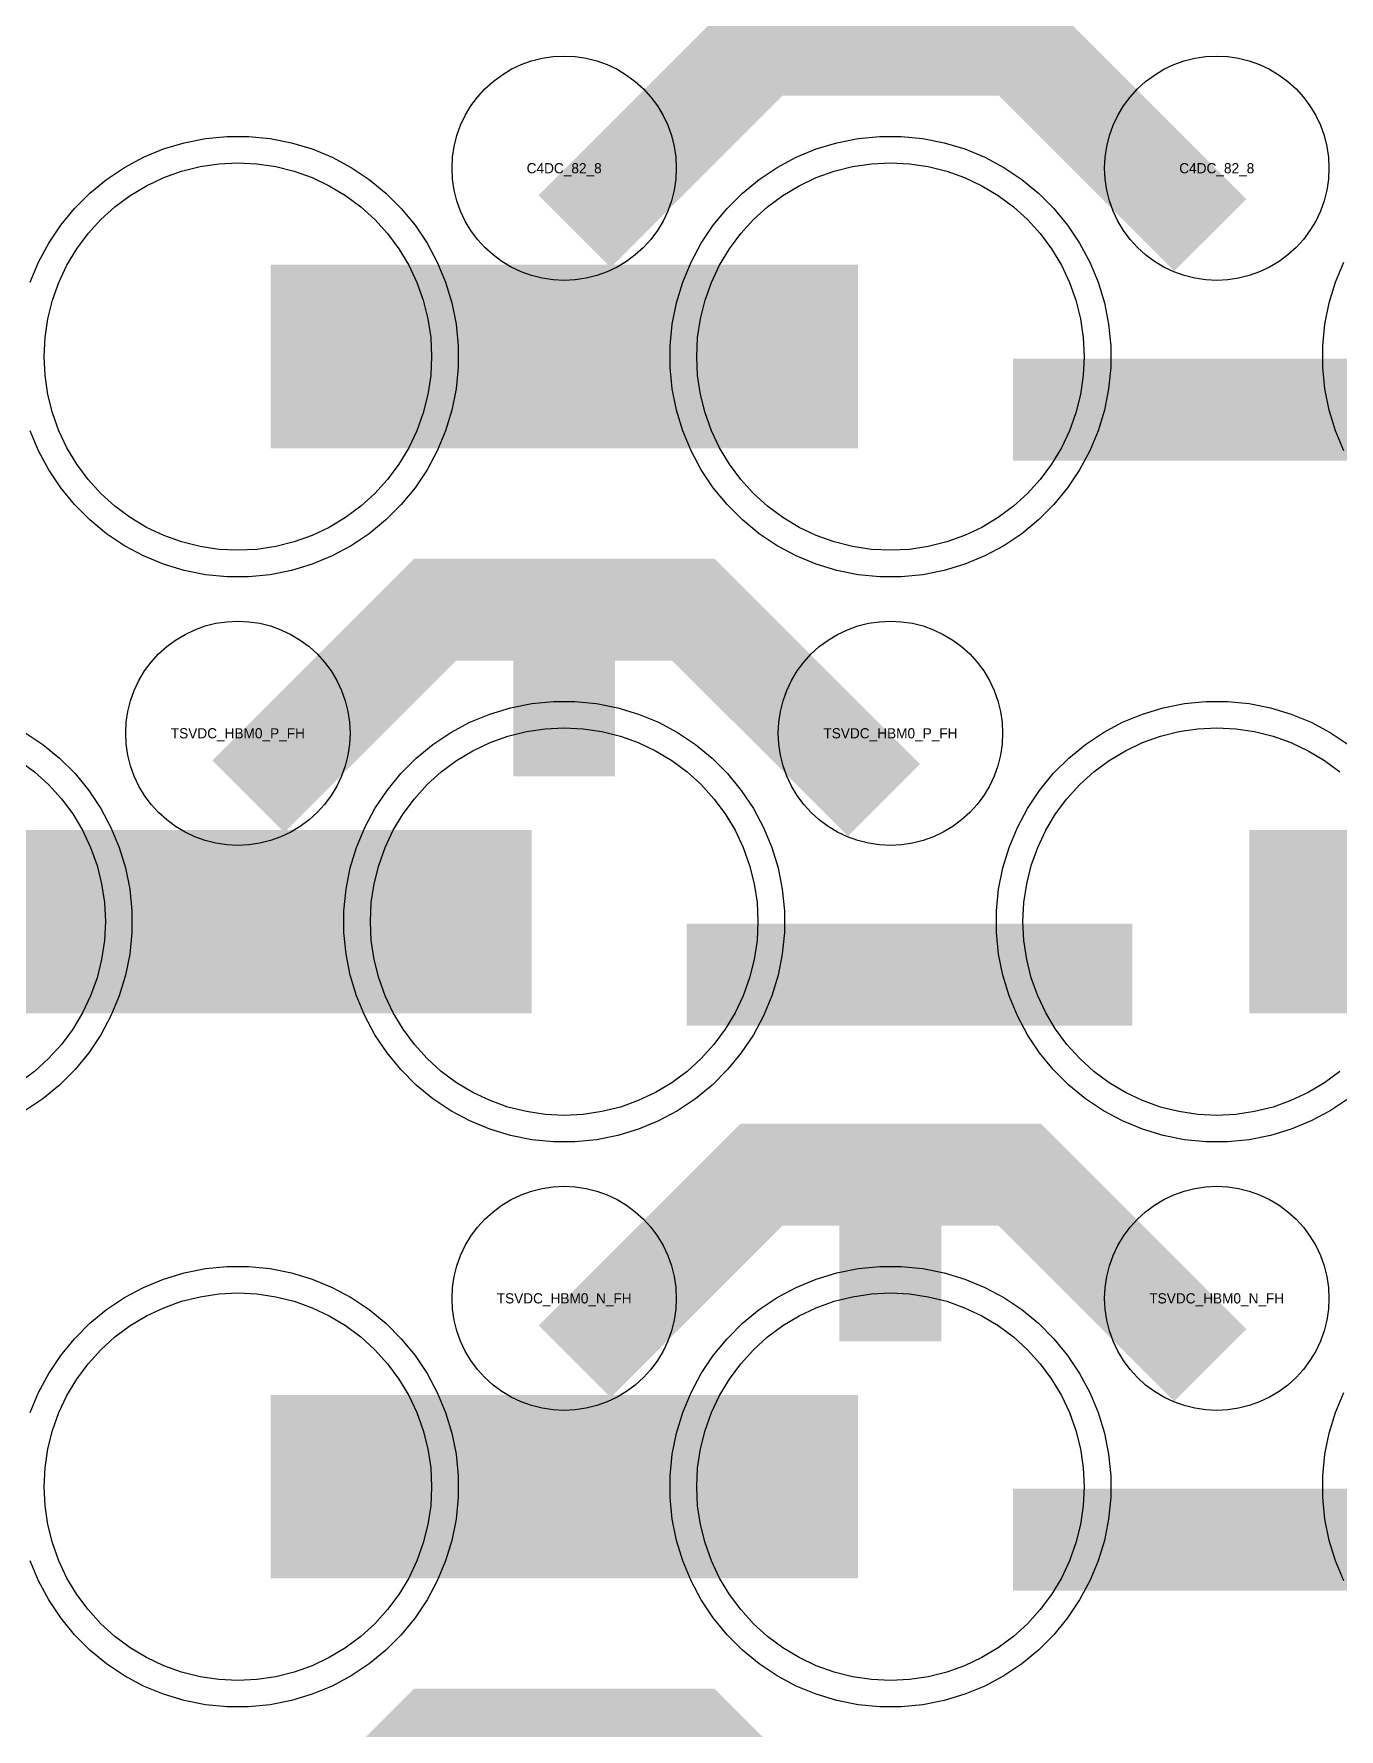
# Model space of a CAD drawing. Extents: x -11880 to 11880, y -14992 to 14992.
# Drawn here: x -9490 to -9170, y -3813.9 to -3398.2 of the extents above; entities that cross this region are included whole.
import ezdxf
from ezdxf.enums import TextEntityAlignment as Align

# ---------------------------------------------------------------- set-up
doc = ezdxf.new("R2010")
doc.units = 0
doc.header["$MEASUREMENT"] = 0
for name, color, linetype in [('GDS_775_DT_237', 138, 'CONTINUOUS'), ('RDL1_FS', 34, 'CONTINUOUS'), ('RDL_BS', 160, 'CONTINUOUS')]:
    doc.layers.add(name, color=color, linetype=linetype)

msp = doc.modelspace()

# ---------------------------------------------------------------- linework, layer by layer
at = {"layer": 'RDL1_FS'}
for points in [[(-9440, -3524.819), (-9444.657, -3524.59), (-9449.268, -3523.906), (-9453.791, -3522.774), (-9458.181, -3521.202), (-9462.395, -3519.21), (-9466.395, -3516.812), (-9470.14, -3514.034), (-9473.594, -3510.904), (-9476.724, -3507.45), (-9479.502, -3503.705), (-9481.9, -3499.705), (-9483.892, -3495.491), (-9485.464, -3491.101), (-9486.596, -3486.578), (-9487.28, -3481.967), (-9487.509, -3477.31), (-9487.28, -3472.653), (-9486.596, -3468.042), (-9485.464, -3463.519), (-9483.892, -3459.129), (-9481.9, -3454.915), (-9479.502, -3450.915), (-9476.724, -3447.17), (-9473.594, -3443.716), (-9470.14, -3440.586), (-9466.395, -3437.808), (-9462.395, -3435.41), (-9458.181, -3433.418), (-9453.791, -3431.846), (-9449.268, -3430.714), (-9444.657, -3430.03), (-9440, -3429.801), (-9435.343, -3430.03), (-9430.732, -3430.714), (-9426.209, -3431.846), (-9421.819, -3433.418), (-9417.605, -3435.41), (-9413.605, -3437.808), (-9409.86, -3440.586), (-9406.406, -3443.716), (-9403.276, -3447.17), (-9400.498, -3450.915), (-9398.1, -3454.915), (-9396.108, -3459.129), (-9394.536, -3463.519), (-9393.404, -3468.042), (-9392.72, -3472.653), (-9392.491, -3477.31), (-9392.72, -3481.967), (-9393.404, -3486.578), (-9394.536, -3491.101), (-9396.108, -3495.491), (-9398.1, -3499.705), (-9400.498, -3503.705), (-9403.276, -3507.45), (-9406.406, -3510.904), (-9409.86, -3514.034), (-9413.605, -3516.812), (-9417.605, -3519.21), (-9421.819, -3521.202), (-9426.209, -3522.774), (-9430.732, -3523.906), (-9435.343, -3524.59)], [(-9280, -3524.819), (-9284.657, -3524.59), (-9289.268, -3523.906), (-9293.791, -3522.774), (-9298.181, -3521.202), (-9302.395, -3519.21), (-9306.395, -3516.812), (-9310.14, -3514.034), (-9313.594, -3510.904), (-9316.724, -3507.45), (-9319.502, -3503.705), (-9321.9, -3499.705), (-9323.892, -3495.491), (-9325.464, -3491.101), (-9326.596, -3486.578), (-9327.28, -3481.967), (-9327.509, -3477.31), (-9327.28, -3472.653), (-9326.596, -3468.042), (-9325.464, -3463.519), (-9323.892, -3459.129), (-9321.9, -3454.915), (-9319.502, -3450.915), (-9316.724, -3447.17), (-9313.594, -3443.716), (-9310.14, -3440.586), (-9306.395, -3437.808), (-9302.395, -3435.41), (-9298.181, -3433.418), (-9293.791, -3431.846), (-9289.268, -3430.714), (-9284.657, -3430.03), (-9280, -3429.801), (-9275.343, -3430.03), (-9270.732, -3430.714), (-9266.209, -3431.846), (-9261.819, -3433.418), (-9257.605, -3435.41), (-9253.605, -3437.808), (-9249.86, -3440.586), (-9246.406, -3443.716), (-9243.276, -3447.17), (-9240.498, -3450.915), (-9238.1, -3454.915), (-9236.108, -3459.129), (-9234.536, -3463.519), (-9233.404, -3468.042), (-9232.72, -3472.653), (-9232.491, -3477.31), (-9232.72, -3481.967), (-9233.404, -3486.578), (-9234.536, -3491.101), (-9236.108, -3495.491), (-9238.1, -3499.705), (-9240.498, -3503.705), (-9243.276, -3507.45), (-9246.406, -3510.904), (-9249.86, -3514.034), (-9253.605, -3516.812), (-9257.605, -3519.21), (-9261.819, -3521.202), (-9266.209, -3522.774), (-9270.732, -3523.906), (-9275.343, -3524.59)], [(-9360, -3663.384), (-9364.657, -3663.155), (-9369.268, -3662.471), (-9373.791, -3661.339), (-9378.181, -3659.767), (-9382.395, -3657.775), (-9386.395, -3655.377), (-9390.14, -3652.599), (-9393.594, -3649.469), (-9396.724, -3646.015), (-9399.502, -3642.27), (-9401.9, -3638.27), (-9403.892, -3634.056), (-9405.464, -3629.666), (-9406.596, -3625.143), (-9407.28, -3620.532), (-9407.509, -3615.875), (-9407.28, -3611.218), (-9406.596, -3606.607), (-9405.464, -3602.084), (-9403.892, -3597.694), (-9401.9, -3593.48), (-9399.502, -3589.48), (-9396.724, -3585.735), (-9393.594, -3582.281), (-9390.14, -3579.151), (-9386.395, -3576.373), (-9382.395, -3573.975), (-9378.181, -3571.983), (-9373.791, -3570.411), (-9369.268, -3569.279), (-9364.657, -3568.595), (-9360, -3568.366), (-9355.343, -3568.595), (-9350.732, -3569.279), (-9346.209, -3570.411), (-9341.819, -3571.983), (-9337.605, -3573.975), (-9333.605, -3576.373), (-9329.86, -3579.151), (-9326.406, -3582.281), (-9323.276, -3585.735), (-9320.498, -3589.48), (-9318.1, -3593.48), (-9316.108, -3597.694), (-9314.536, -3602.084), (-9313.404, -3606.607), (-9312.72, -3611.218), (-9312.491, -3615.875), (-9312.72, -3620.532), (-9313.404, -3625.143), (-9314.536, -3629.666), (-9316.108, -3634.056), (-9318.1, -3638.27), (-9320.498, -3642.27), (-9323.276, -3646.015), (-9326.406, -3649.469), (-9329.86, -3652.599), (-9333.605, -3655.377), (-9337.605, -3657.775), (-9341.819, -3659.767), (-9346.209, -3661.339), (-9350.732, -3662.471), (-9355.343, -3663.155)]]:
    msp.add_lwpolyline(points, close=True, dxfattribs=at)
for points in [[(-9431.998, -3477.31, 45, 45, 0), (-9359.998, -3477.31, 45, 45, 0)], [(-9359.998, -3477.31, 45, 45, 0), (-9287.998, -3477.31, 45, 45, 0)], [(-9511.998, -3615.875, 45, 45, 0), (-9439.998, -3615.875, 45, 45, 0)], [(-9439.998, -3615.875, 45, 45, 0), (-9367.998, -3615.875, 45, 45, 0)], [(-9191.998, -3615.875, 45, 45, 0), (-9119.998, -3615.875, 45, 45, 0)]]:
    msp.add_lwpolyline(points, format="xyseb", dxfattribs=at)
for points in [[(-9169.86, -3652.599), (-9173.605, -3655.377), (-9177.605, -3657.775), (-9181.819, -3659.767), (-9186.209, -3661.339), (-9190.732, -3662.471), (-9195.343, -3663.155), (-9200, -3663.384), (-9204.657, -3663.155), (-9209.268, -3662.471), (-9213.791, -3661.339), (-9218.181, -3659.767), (-9222.395, -3657.775), (-9226.395, -3655.377), (-9230.14, -3652.599), (-9233.594, -3649.469), (-9236.724, -3646.015), (-9239.502, -3642.27), (-9241.9, -3638.27), (-9243.892, -3634.056), (-9245.464, -3629.666), (-9246.596, -3625.143), (-9247.28, -3620.532), (-9247.509, -3615.875), (-9247.28, -3611.218), (-9246.596, -3606.607), (-9245.464, -3602.084), (-9243.892, -3597.694), (-9241.9, -3593.48), (-9239.502, -3589.48), (-9236.724, -3585.735), (-9233.594, -3582.281), (-9230.14, -3579.151), (-9226.395, -3576.373), (-9222.395, -3573.975), (-9218.181, -3571.983), (-9213.791, -3570.411), (-9209.268, -3569.279), (-9204.657, -3568.595), (-9200, -3568.366), (-9195.343, -3568.595), (-9190.732, -3569.279), (-9186.209, -3570.411), (-9181.819, -3571.983), (-9177.605, -3573.975), (-9173.605, -3576.373), (-9169.86, -3579.151)], [(-9493.605, -3576.373), (-9489.86, -3579.151), (-9486.406, -3582.281), (-9483.276, -3585.735), (-9480.498, -3589.48), (-9478.1, -3593.48), (-9476.108, -3597.694), (-9474.536, -3602.084), (-9473.404, -3606.607), (-9472.72, -3611.218), (-9472.491, -3615.875), (-9472.72, -3620.532), (-9473.404, -3625.143), (-9474.536, -3629.666), (-9476.108, -3634.056), (-9478.1, -3638.27), (-9480.498, -3642.27), (-9483.276, -3646.015), (-9486.406, -3649.469), (-9489.86, -3652.599), (-9493.605, -3655.377)]]:
    msp.add_lwpolyline(points, dxfattribs=at)
at = {"layer": 'RDL1_FS', "color": 240, "true_color": 0xed1f24}
for points in [[(-9440, -3801.949), (-9444.657, -3801.72), (-9449.268, -3801.036), (-9453.791, -3799.904), (-9458.181, -3798.332), (-9462.395, -3796.34), (-9466.395, -3793.942), (-9470.14, -3791.164), (-9473.594, -3788.034), (-9476.724, -3784.58), (-9479.502, -3780.835), (-9481.9, -3776.835), (-9483.892, -3772.621), (-9485.464, -3768.231), (-9486.596, -3763.708), (-9487.28, -3759.097), (-9487.509, -3754.44), (-9487.28, -3749.783), (-9486.596, -3745.172), (-9485.464, -3740.649), (-9483.892, -3736.259), (-9481.9, -3732.045), (-9479.502, -3728.045), (-9476.724, -3724.3), (-9473.594, -3720.846), (-9470.14, -3717.716), (-9466.395, -3714.938), (-9462.395, -3712.54), (-9458.181, -3710.548), (-9453.791, -3708.976), (-9449.268, -3707.844), (-9444.657, -3707.16), (-9440, -3706.931), (-9435.343, -3707.16), (-9430.732, -3707.844), (-9426.209, -3708.976), (-9421.819, -3710.548), (-9417.605, -3712.54), (-9413.605, -3714.938), (-9409.86, -3717.716), (-9406.406, -3720.846), (-9403.276, -3724.3), (-9400.498, -3728.045), (-9398.1, -3732.045), (-9396.108, -3736.259), (-9394.536, -3740.649), (-9393.404, -3745.172), (-9392.72, -3749.783), (-9392.491, -3754.44), (-9392.72, -3759.097), (-9393.404, -3763.708), (-9394.536, -3768.231), (-9396.108, -3772.621), (-9398.1, -3776.835), (-9400.498, -3780.835), (-9403.276, -3784.58), (-9406.406, -3788.034), (-9409.86, -3791.164), (-9413.605, -3793.942), (-9417.605, -3796.34), (-9421.819, -3798.332), (-9426.209, -3799.904), (-9430.732, -3801.036), (-9435.343, -3801.72)], [(-9280, -3801.949), (-9284.657, -3801.72), (-9289.268, -3801.036), (-9293.791, -3799.904), (-9298.181, -3798.332), (-9302.395, -3796.34), (-9306.395, -3793.942), (-9310.14, -3791.164), (-9313.594, -3788.034), (-9316.724, -3784.58), (-9319.502, -3780.835), (-9321.9, -3776.835), (-9323.892, -3772.621), (-9325.464, -3768.231), (-9326.596, -3763.708), (-9327.28, -3759.097), (-9327.509, -3754.44), (-9327.28, -3749.783), (-9326.596, -3745.172), (-9325.464, -3740.649), (-9323.892, -3736.259), (-9321.9, -3732.045), (-9319.502, -3728.045), (-9316.724, -3724.3), (-9313.594, -3720.846), (-9310.14, -3717.716), (-9306.395, -3714.938), (-9302.395, -3712.54), (-9298.181, -3710.548), (-9293.791, -3708.976), (-9289.268, -3707.844), (-9284.657, -3707.16), (-9280, -3706.931), (-9275.343, -3707.16), (-9270.732, -3707.844), (-9266.209, -3708.976), (-9261.819, -3710.548), (-9257.605, -3712.54), (-9253.605, -3714.938), (-9249.86, -3717.716), (-9246.406, -3720.846), (-9243.276, -3724.3), (-9240.498, -3728.045), (-9238.1, -3732.045), (-9236.108, -3736.259), (-9234.536, -3740.649), (-9233.404, -3745.172), (-9232.72, -3749.783), (-9232.491, -3754.44), (-9232.72, -3759.097), (-9233.404, -3763.708), (-9234.536, -3768.231), (-9236.108, -3772.621), (-9238.1, -3776.835), (-9240.498, -3780.835), (-9243.276, -3784.58), (-9246.406, -3788.034), (-9249.86, -3791.164), (-9253.605, -3793.942), (-9257.605, -3796.34), (-9261.819, -3798.332), (-9266.209, -3799.904), (-9270.732, -3801.036), (-9275.343, -3801.72)]]:
    msp.add_lwpolyline(points, close=True, dxfattribs=at)
for points in [[(-9431.998, -3754.44, 45, 45, 0), (-9359.998, -3754.44, 45, 45, 0)], [(-9359.998, -3754.44, 45, 45, 0), (-9287.998, -3754.44, 45, 45, 0)]]:
    msp.add_lwpolyline(points, format="xyseb", dxfattribs=at)
at = {"layer": 'RDL_BS'}
for points in [[(-9357.438, -3446.624, 25, 25, 0), (-9311.623, -3400.809, 25, 25, 0), (-9278.07, -3400.809, 25, 25, 0)], [(-9201.599, -3447.523, 25, 25, 0), (-9248.313, -3400.809, 25, 25, 0), (-9278.071, -3400.809, 25, 25, 0)], [(-9249.984, -3490.323, 25, 25, 0), (-9140.719, -3490.323, 25, 25, 0)], [(-9360, -3553.335, 25, 25, 0), (-9360, -3526.874, 25, 25, 0)], [(-9360, -3535.056, 25, 25, 0), (-9360, -3580.264, 25, 25, 0)], [(-9437.438, -3585.189, 25, 25, 0), (-9391.623, -3539.374, 25, 25, 0), (-9358.07, -3539.374, 25, 25, 0)], [(-9281.599, -3586.088, 25, 25, 0), (-9328.313, -3539.374, 25, 25, 0), (-9358.071, -3539.374, 25, 25, 0)], [(-9329.984, -3628.888, 25, 25, 0), (-9220.719, -3628.888, 25, 25, 0)], [(-9280, -3691.9, 25, 25, 0), (-9280, -3665.439, 25, 25, 0)], [(-9437.438, -3862.319, 25, 25, 0), (-9391.623, -3816.504, 25, 25, 0), (-9358.07, -3816.504, 25, 25, 0)], [(-9281.599, -3863.218, 25, 25, 0), (-9328.313, -3816.504, 25, 25, 0), (-9358.071, -3816.504, 25, 25, 0)]]:
    msp.add_lwpolyline(points, format="xyseb", dxfattribs=at)
for points in [[(-9360, -3458.616), (-9362.693, -3458.484), (-9365.365, -3458.088), (-9367.984, -3457.431), (-9370.519, -3456.524), (-9372.956, -3455.372), (-9375.28, -3453.979), (-9377.443, -3452.376), (-9379.442, -3450.564), (-9381.254, -3448.565), (-9382.857, -3446.402), (-9384.25, -3444.078), (-9385.402, -3441.641), (-9386.309, -3439.106), (-9386.966, -3436.487), (-9387.362, -3433.815), (-9387.494, -3431.122), (-9387.362, -3428.429), (-9386.966, -3425.757), (-9386.309, -3423.138), (-9385.402, -3420.603), (-9384.25, -3418.166), (-9382.857, -3415.842), (-9381.254, -3413.679), (-9379.442, -3411.68), (-9377.443, -3409.868), (-9375.28, -3408.265), (-9372.956, -3406.872), (-9370.519, -3405.72), (-9367.984, -3404.813), (-9365.365, -3404.156), (-9362.693, -3403.76), (-9360, -3403.628), (-9357.307, -3403.76), (-9354.635, -3404.156), (-9352.016, -3404.813), (-9349.481, -3405.72), (-9347.044, -3406.872), (-9344.72, -3408.265), (-9342.557, -3409.868), (-9340.558, -3411.68), (-9338.746, -3413.679), (-9337.143, -3415.842), (-9335.75, -3418.166), (-9334.598, -3420.603), (-9333.691, -3423.138), (-9333.034, -3425.757), (-9332.638, -3428.429), (-9332.506, -3431.122), (-9332.638, -3433.815), (-9333.034, -3436.487), (-9333.691, -3439.106), (-9334.598, -3441.641), (-9335.75, -3444.078), (-9337.143, -3446.402), (-9338.746, -3448.565), (-9340.558, -3450.564), (-9342.557, -3452.376), (-9344.72, -3453.979), (-9347.044, -3455.372), (-9349.481, -3456.524), (-9352.016, -3457.431), (-9354.635, -3458.088), (-9357.307, -3458.484)], [(-9200, -3458.616), (-9202.693, -3458.484), (-9205.365, -3458.088), (-9207.984, -3457.431), (-9210.519, -3456.524), (-9212.956, -3455.372), (-9215.28, -3453.979), (-9217.443, -3452.376), (-9219.442, -3450.564), (-9221.254, -3448.565), (-9222.857, -3446.402), (-9224.25, -3444.078), (-9225.402, -3441.641), (-9226.309, -3439.106), (-9226.966, -3436.487), (-9227.362, -3433.815), (-9227.494, -3431.122), (-9227.362, -3428.429), (-9226.966, -3425.757), (-9226.309, -3423.138), (-9225.402, -3420.603), (-9224.25, -3418.166), (-9222.857, -3415.842), (-9221.254, -3413.679), (-9219.442, -3411.68), (-9217.443, -3409.868), (-9215.28, -3408.265), (-9212.956, -3406.872), (-9210.519, -3405.72), (-9207.984, -3404.813), (-9205.365, -3404.156), (-9202.693, -3403.76), (-9200, -3403.628), (-9197.307, -3403.76), (-9194.635, -3404.156), (-9192.016, -3404.813), (-9189.481, -3405.72), (-9187.044, -3406.872), (-9184.72, -3408.265), (-9182.557, -3409.868), (-9180.558, -3411.68), (-9178.746, -3413.679), (-9177.143, -3415.842), (-9175.75, -3418.166), (-9174.598, -3420.603), (-9173.691, -3423.138), (-9173.034, -3425.757), (-9172.638, -3428.429), (-9172.506, -3431.122), (-9172.638, -3433.815), (-9173.034, -3436.487), (-9173.691, -3439.106), (-9174.598, -3441.641), (-9175.75, -3444.078), (-9177.143, -3446.402), (-9178.746, -3448.565), (-9180.558, -3450.564), (-9182.557, -3452.376), (-9184.72, -3453.979), (-9187.044, -3455.372), (-9189.481, -3456.524), (-9192.016, -3457.431), (-9194.635, -3458.088), (-9197.307, -3458.484)], [(-9282.644, -3531.31), (-9287.938, -3530.793), (-9293.165, -3529.747), (-9298.205, -3528.216), (-9303.115, -3526.185), (-9307.777, -3523.693), (-9312.191, -3520.746), (-9316.292, -3517.384), (-9320.074, -3513.602), (-9323.436, -3509.501), (-9326.383, -3505.087), (-9328.875, -3500.425), (-9330.906, -3495.515), (-9332.437, -3490.475), (-9333.483, -3485.248), (-9334, -3479.954), (-9334, -3474.666), (-9333.483, -3469.372), (-9332.437, -3464.145), (-9330.906, -3459.105), (-9328.875, -3454.195), (-9326.383, -3449.533), (-9323.436, -3445.119), (-9320.074, -3441.018), (-9316.292, -3437.236), (-9312.191, -3433.874), (-9307.777, -3430.927), (-9303.115, -3428.435), (-9298.205, -3426.404), (-9293.165, -3424.873), (-9287.938, -3423.827), (-9282.644, -3423.31), (-9277.356, -3423.31), (-9272.062, -3423.827), (-9266.835, -3424.873), (-9261.795, -3426.404), (-9256.885, -3428.435), (-9252.223, -3430.927), (-9247.809, -3433.874), (-9243.708, -3437.236), (-9239.926, -3441.018), (-9236.564, -3445.119), (-9233.617, -3449.533), (-9231.125, -3454.195), (-9229.094, -3459.105), (-9227.563, -3464.145), (-9226.517, -3469.372), (-9226, -3474.666), (-9226, -3479.954), (-9226.517, -3485.248), (-9227.563, -3490.475), (-9229.094, -3495.515), (-9231.125, -3500.425), (-9233.617, -3505.087), (-9236.564, -3509.501), (-9239.926, -3513.602), (-9243.708, -3517.384), (-9247.809, -3520.746), (-9252.223, -3523.693), (-9256.885, -3526.185), (-9261.795, -3528.216), (-9266.835, -3529.747), (-9272.062, -3530.793), (-9277.356, -3531.31)], [(-9440, -3597.181), (-9442.693, -3597.049), (-9445.365, -3596.653), (-9447.984, -3595.996), (-9450.519, -3595.089), (-9452.956, -3593.937), (-9455.28, -3592.544), (-9457.443, -3590.941), (-9459.442, -3589.129), (-9461.254, -3587.13), (-9462.857, -3584.967), (-9464.25, -3582.643), (-9465.402, -3580.206), (-9466.309, -3577.671), (-9466.966, -3575.052), (-9467.362, -3572.38), (-9467.494, -3569.687), (-9467.362, -3566.994), (-9466.966, -3564.322), (-9466.309, -3561.703), (-9465.402, -3559.168), (-9464.25, -3556.731), (-9462.857, -3554.407), (-9461.254, -3552.244), (-9459.442, -3550.245), (-9457.443, -3548.433), (-9455.28, -3546.83), (-9452.956, -3545.437), (-9450.519, -3544.285), (-9447.984, -3543.378), (-9445.365, -3542.721), (-9442.693, -3542.325), (-9440, -3542.193), (-9437.307, -3542.325), (-9434.635, -3542.721), (-9432.016, -3543.378), (-9429.481, -3544.285), (-9427.044, -3545.437), (-9424.72, -3546.83), (-9422.557, -3548.433), (-9420.558, -3550.245), (-9418.746, -3552.244), (-9417.143, -3554.407), (-9415.75, -3556.731), (-9414.598, -3559.168), (-9413.691, -3561.703), (-9413.034, -3564.322), (-9412.638, -3566.994), (-9412.506, -3569.687), (-9412.638, -3572.38), (-9413.034, -3575.052), (-9413.691, -3577.671), (-9414.598, -3580.206), (-9415.75, -3582.643), (-9417.143, -3584.967), (-9418.746, -3587.13), (-9420.558, -3589.129), (-9422.557, -3590.941), (-9424.72, -3592.544), (-9427.044, -3593.937), (-9429.481, -3595.089), (-9432.016, -3595.996), (-9434.635, -3596.653), (-9437.307, -3597.049)], [(-9280, -3597.181), (-9282.693, -3597.049), (-9285.365, -3596.653), (-9287.984, -3595.996), (-9290.519, -3595.089), (-9292.956, -3593.937), (-9295.28, -3592.544), (-9297.443, -3590.941), (-9299.442, -3589.129), (-9301.254, -3587.13), (-9302.857, -3584.967), (-9304.25, -3582.643), (-9305.402, -3580.206), (-9306.309, -3577.671), (-9306.966, -3575.052), (-9307.362, -3572.38), (-9307.494, -3569.687), (-9307.362, -3566.994), (-9306.966, -3564.322), (-9306.309, -3561.703), (-9305.402, -3559.168), (-9304.25, -3556.731), (-9302.857, -3554.407), (-9301.254, -3552.244), (-9299.442, -3550.245), (-9297.443, -3548.433), (-9295.28, -3546.83), (-9292.956, -3545.437), (-9290.519, -3544.285), (-9287.984, -3543.378), (-9285.365, -3542.721), (-9282.693, -3542.325), (-9280, -3542.193), (-9277.307, -3542.325), (-9274.635, -3542.721), (-9272.016, -3543.378), (-9269.481, -3544.285), (-9267.044, -3545.437), (-9264.72, -3546.83), (-9262.557, -3548.433), (-9260.558, -3550.245), (-9258.746, -3552.244), (-9257.143, -3554.407), (-9255.75, -3556.731), (-9254.598, -3559.168), (-9253.691, -3561.703), (-9253.034, -3564.322), (-9252.638, -3566.994), (-9252.506, -3569.687), (-9252.638, -3572.38), (-9253.034, -3575.052), (-9253.691, -3577.671), (-9254.598, -3580.206), (-9255.75, -3582.643), (-9257.143, -3584.967), (-9258.746, -3587.13), (-9260.558, -3589.129), (-9262.557, -3590.941), (-9264.72, -3592.544), (-9267.044, -3593.937), (-9269.481, -3595.089), (-9272.016, -3595.996), (-9274.635, -3596.653), (-9277.307, -3597.049)], [(-9362.644, -3669.875), (-9367.938, -3669.358), (-9373.165, -3668.312), (-9378.205, -3666.781), (-9383.115, -3664.75), (-9387.777, -3662.258), (-9392.191, -3659.311), (-9396.292, -3655.949), (-9400.074, -3652.167), (-9403.436, -3648.066), (-9406.383, -3643.652), (-9408.875, -3638.99), (-9410.906, -3634.08), (-9412.437, -3629.04), (-9413.483, -3623.813), (-9414, -3618.519), (-9414, -3613.231), (-9413.483, -3607.937), (-9412.437, -3602.71), (-9410.906, -3597.67), (-9408.875, -3592.76), (-9406.383, -3588.098), (-9403.436, -3583.684), (-9400.074, -3579.583), (-9396.292, -3575.801), (-9392.191, -3572.439), (-9387.777, -3569.492), (-9383.115, -3567), (-9378.205, -3564.969), (-9373.165, -3563.438), (-9367.938, -3562.392), (-9362.644, -3561.875), (-9357.356, -3561.875), (-9352.062, -3562.392), (-9346.835, -3563.438), (-9341.795, -3564.969), (-9336.885, -3567), (-9332.223, -3569.492), (-9327.809, -3572.439), (-9323.708, -3575.801), (-9319.926, -3579.583), (-9316.564, -3583.684), (-9313.617, -3588.098), (-9311.125, -3592.76), (-9309.094, -3597.67), (-9307.563, -3602.71), (-9306.517, -3607.937), (-9306, -3613.231), (-9306, -3618.519), (-9306.517, -3623.813), (-9307.563, -3629.04), (-9309.094, -3634.08), (-9311.125, -3638.99), (-9313.617, -3643.652), (-9316.564, -3648.066), (-9319.926, -3652.167), (-9323.708, -3655.949), (-9327.809, -3659.311), (-9332.223, -3662.258), (-9336.885, -3664.75), (-9341.795, -3666.781), (-9346.835, -3668.312), (-9352.062, -3669.358), (-9357.356, -3669.875)]]:
    msp.add_lwpolyline(points, close=True, dxfattribs=at)
for points in [[(-9490.906, -3459.105), (-9488.875, -3454.195), (-9486.383, -3449.533), (-9483.436, -3445.119), (-9480.074, -3441.018), (-9476.292, -3437.236), (-9472.191, -3433.874), (-9467.777, -3430.927), (-9463.115, -3428.435), (-9458.205, -3426.404), (-9453.165, -3424.873), (-9447.938, -3423.827), (-9442.644, -3423.31), (-9437.356, -3423.31), (-9432.062, -3423.827), (-9426.835, -3424.873), (-9421.795, -3426.404), (-9416.885, -3428.435), (-9412.223, -3430.927), (-9407.809, -3433.874), (-9403.708, -3437.236), (-9399.926, -3441.018), (-9396.564, -3445.119), (-9393.617, -3449.533), (-9391.125, -3454.195), (-9389.094, -3459.105), (-9387.563, -3464.145), (-9386.517, -3469.372), (-9386, -3474.666), (-9386, -3479.954), (-9386.517, -3485.248), (-9387.563, -3490.475), (-9389.094, -3495.515), (-9391.125, -3500.425), (-9393.617, -3505.087), (-9396.564, -3509.501), (-9399.926, -3513.602), (-9403.708, -3517.384), (-9407.809, -3520.746), (-9412.223, -3523.693), (-9416.885, -3526.185), (-9421.795, -3528.216), (-9426.835, -3529.747), (-9432.062, -3530.793), (-9437.356, -3531.31), (-9442.644, -3531.31), (-9447.938, -3530.793), (-9453.165, -3529.747), (-9458.205, -3528.216), (-9463.115, -3526.185), (-9467.777, -3523.693), (-9472.191, -3520.746), (-9476.292, -3517.384), (-9480.074, -3513.602), (-9483.436, -3509.501), (-9486.383, -3505.087), (-9488.875, -3500.425), (-9490.906, -3495.515)], [(-9168.875, -3500.425), (-9170.906, -3495.515), (-9172.437, -3490.475), (-9173.483, -3485.248), (-9174, -3479.954), (-9174, -3474.666), (-9173.483, -3469.372), (-9172.437, -3464.145), (-9170.906, -3459.105), (-9168.875, -3454.195)], [(-9167.809, -3659.311), (-9172.223, -3662.258), (-9176.885, -3664.75), (-9181.795, -3666.781), (-9186.835, -3668.312), (-9192.062, -3669.358), (-9197.356, -3669.875), (-9202.644, -3669.875), (-9207.938, -3669.358), (-9213.165, -3668.312), (-9218.205, -3666.781), (-9223.115, -3664.75), (-9227.777, -3662.258), (-9232.191, -3659.311), (-9236.292, -3655.949), (-9240.074, -3652.167), (-9243.436, -3648.066), (-9246.383, -3643.652), (-9248.875, -3638.99), (-9250.906, -3634.08), (-9252.437, -3629.04), (-9253.483, -3623.813), (-9254, -3618.519), (-9254, -3613.231), (-9253.483, -3607.937), (-9252.437, -3602.71), (-9250.906, -3597.67), (-9248.875, -3592.76), (-9246.383, -3588.098), (-9243.436, -3583.684), (-9240.074, -3579.583), (-9236.292, -3575.801), (-9232.191, -3572.439), (-9227.777, -3569.492), (-9223.115, -3567), (-9218.205, -3564.969), (-9213.165, -3563.438), (-9207.938, -3562.392), (-9202.644, -3561.875), (-9197.356, -3561.875), (-9192.062, -3562.392), (-9186.835, -3563.438), (-9181.795, -3564.969), (-9176.885, -3567), (-9172.223, -3569.492), (-9167.809, -3572.439)], [(-9492.223, -3569.492), (-9487.809, -3572.439), (-9483.708, -3575.801), (-9479.926, -3579.583), (-9476.564, -3583.684), (-9473.617, -3588.098), (-9471.125, -3592.76), (-9469.094, -3597.67), (-9467.563, -3602.71), (-9466.517, -3607.937), (-9466, -3613.231), (-9466, -3618.519), (-9466.517, -3623.813), (-9467.563, -3629.04), (-9469.094, -3634.08), (-9471.125, -3638.99), (-9473.617, -3643.652), (-9476.564, -3648.066), (-9479.926, -3652.167), (-9483.708, -3655.949), (-9487.809, -3659.311), (-9492.223, -3662.258)]]:
    msp.add_lwpolyline(points, dxfattribs=at)
at = {"layer": 'RDL_BS', "color": 240, "true_color": 0xed1f24}
for points in [[(-9280, -3673.621, 25, 25, 0), (-9280, -3718.829, 25, 25, 0)], [(-9357.438, -3723.754, 25, 25, 0), (-9311.623, -3677.939, 25, 25, 0), (-9278.07, -3677.939, 25, 25, 0)], [(-9201.599, -3724.653, 25, 25, 0), (-9248.313, -3677.939, 25, 25, 0), (-9278.071, -3677.939, 25, 25, 0)], [(-9249.984, -3767.453, 25, 25, 0), (-9140.719, -3767.453, 25, 25, 0)]]:
    msp.add_lwpolyline(points, format="xyseb", dxfattribs=at)
for points in [[(-9360, -3735.746), (-9362.693, -3735.614), (-9365.365, -3735.218), (-9367.984, -3734.561), (-9370.519, -3733.654), (-9372.956, -3732.502), (-9375.28, -3731.109), (-9377.443, -3729.506), (-9379.442, -3727.694), (-9381.254, -3725.695), (-9382.857, -3723.532), (-9384.25, -3721.208), (-9385.402, -3718.771), (-9386.309, -3716.236), (-9386.966, -3713.617), (-9387.362, -3710.945), (-9387.494, -3708.252), (-9387.362, -3705.559), (-9386.966, -3702.887), (-9386.309, -3700.268), (-9385.402, -3697.733), (-9384.25, -3695.296), (-9382.857, -3692.972), (-9381.254, -3690.809), (-9379.442, -3688.81), (-9377.443, -3686.998), (-9375.28, -3685.395), (-9372.956, -3684.002), (-9370.519, -3682.85), (-9367.984, -3681.943), (-9365.365, -3681.286), (-9362.693, -3680.89), (-9360, -3680.758), (-9357.307, -3680.89), (-9354.635, -3681.286), (-9352.016, -3681.943), (-9349.481, -3682.85), (-9347.044, -3684.002), (-9344.72, -3685.395), (-9342.557, -3686.998), (-9340.558, -3688.81), (-9338.746, -3690.809), (-9337.143, -3692.972), (-9335.75, -3695.296), (-9334.598, -3697.733), (-9333.691, -3700.268), (-9333.034, -3702.887), (-9332.638, -3705.559), (-9332.506, -3708.252), (-9332.638, -3710.945), (-9333.034, -3713.617), (-9333.691, -3716.236), (-9334.598, -3718.771), (-9335.75, -3721.208), (-9337.143, -3723.532), (-9338.746, -3725.695), (-9340.558, -3727.694), (-9342.557, -3729.506), (-9344.72, -3731.109), (-9347.044, -3732.502), (-9349.481, -3733.654), (-9352.016, -3734.561), (-9354.635, -3735.218), (-9357.307, -3735.614)], [(-9200, -3735.746), (-9202.693, -3735.614), (-9205.365, -3735.218), (-9207.984, -3734.561), (-9210.519, -3733.654), (-9212.956, -3732.502), (-9215.28, -3731.109), (-9217.443, -3729.506), (-9219.442, -3727.694), (-9221.254, -3725.695), (-9222.857, -3723.532), (-9224.25, -3721.208), (-9225.402, -3718.771), (-9226.309, -3716.236), (-9226.966, -3713.617), (-9227.362, -3710.945), (-9227.494, -3708.252), (-9227.362, -3705.559), (-9226.966, -3702.887), (-9226.309, -3700.268), (-9225.402, -3697.733), (-9224.25, -3695.296), (-9222.857, -3692.972), (-9221.254, -3690.809), (-9219.442, -3688.81), (-9217.443, -3686.998), (-9215.28, -3685.395), (-9212.956, -3684.002), (-9210.519, -3682.85), (-9207.984, -3681.943), (-9205.365, -3681.286), (-9202.693, -3680.89), (-9200, -3680.758), (-9197.307, -3680.89), (-9194.635, -3681.286), (-9192.016, -3681.943), (-9189.481, -3682.85), (-9187.044, -3684.002), (-9184.72, -3685.395), (-9182.557, -3686.998), (-9180.558, -3688.81), (-9178.746, -3690.809), (-9177.143, -3692.972), (-9175.75, -3695.296), (-9174.598, -3697.733), (-9173.691, -3700.268), (-9173.034, -3702.887), (-9172.638, -3705.559), (-9172.506, -3708.252), (-9172.638, -3710.945), (-9173.034, -3713.617), (-9173.691, -3716.236), (-9174.598, -3718.771), (-9175.75, -3721.208), (-9177.143, -3723.532), (-9178.746, -3725.695), (-9180.558, -3727.694), (-9182.557, -3729.506), (-9184.72, -3731.109), (-9187.044, -3732.502), (-9189.481, -3733.654), (-9192.016, -3734.561), (-9194.635, -3735.218), (-9197.307, -3735.614)], [(-9282.644, -3808.44), (-9287.938, -3807.923), (-9293.165, -3806.877), (-9298.205, -3805.346), (-9303.115, -3803.315), (-9307.777, -3800.823), (-9312.191, -3797.876), (-9316.292, -3794.514), (-9320.074, -3790.732), (-9323.436, -3786.631), (-9326.383, -3782.217), (-9328.875, -3777.555), (-9330.906, -3772.645), (-9332.437, -3767.605), (-9333.483, -3762.378), (-9334, -3757.084), (-9334, -3751.796), (-9333.483, -3746.502), (-9332.437, -3741.275), (-9330.906, -3736.235), (-9328.875, -3731.325), (-9326.383, -3726.663), (-9323.436, -3722.249), (-9320.074, -3718.148), (-9316.292, -3714.366), (-9312.191, -3711.004), (-9307.777, -3708.057), (-9303.115, -3705.565), (-9298.205, -3703.534), (-9293.165, -3702.003), (-9287.938, -3700.957), (-9282.644, -3700.44), (-9277.356, -3700.44), (-9272.062, -3700.957), (-9266.835, -3702.003), (-9261.795, -3703.534), (-9256.885, -3705.565), (-9252.223, -3708.057), (-9247.809, -3711.004), (-9243.708, -3714.366), (-9239.926, -3718.148), (-9236.564, -3722.249), (-9233.617, -3726.663), (-9231.125, -3731.325), (-9229.094, -3736.235), (-9227.563, -3741.275), (-9226.517, -3746.502), (-9226, -3751.796), (-9226, -3757.084), (-9226.517, -3762.378), (-9227.563, -3767.605), (-9229.094, -3772.645), (-9231.125, -3777.555), (-9233.617, -3782.217), (-9236.564, -3786.631), (-9239.926, -3790.732), (-9243.708, -3794.514), (-9247.809, -3797.876), (-9252.223, -3800.823), (-9256.885, -3803.315), (-9261.795, -3805.346), (-9266.835, -3806.877), (-9272.062, -3807.923), (-9277.356, -3808.44)]]:
    msp.add_lwpolyline(points, close=True, dxfattribs=at)
for points in [[(-9490.906, -3736.235), (-9488.875, -3731.325), (-9486.383, -3726.663), (-9483.436, -3722.249), (-9480.074, -3718.148), (-9476.292, -3714.366), (-9472.191, -3711.004), (-9467.777, -3708.057), (-9463.115, -3705.565), (-9458.205, -3703.534), (-9453.165, -3702.003), (-9447.938, -3700.957), (-9442.644, -3700.44), (-9437.356, -3700.44), (-9432.062, -3700.957), (-9426.835, -3702.003), (-9421.795, -3703.534), (-9416.885, -3705.565), (-9412.223, -3708.057), (-9407.809, -3711.004), (-9403.708, -3714.366), (-9399.926, -3718.148), (-9396.564, -3722.249), (-9393.617, -3726.663), (-9391.125, -3731.325), (-9389.094, -3736.235), (-9387.563, -3741.275), (-9386.517, -3746.502), (-9386, -3751.796), (-9386, -3757.084), (-9386.517, -3762.378), (-9387.563, -3767.605), (-9389.094, -3772.645), (-9391.125, -3777.555), (-9393.617, -3782.217), (-9396.564, -3786.631), (-9399.926, -3790.732), (-9403.708, -3794.514), (-9407.809, -3797.876), (-9412.223, -3800.823), (-9416.885, -3803.315), (-9421.795, -3805.346), (-9426.835, -3806.877), (-9432.062, -3807.923), (-9437.356, -3808.44), (-9442.644, -3808.44), (-9447.938, -3807.923), (-9453.165, -3806.877), (-9458.205, -3805.346), (-9463.115, -3803.315), (-9467.777, -3800.823), (-9472.191, -3797.876), (-9476.292, -3794.514), (-9480.074, -3790.732), (-9483.436, -3786.631), (-9486.383, -3782.217), (-9488.875, -3777.555), (-9490.906, -3772.645)], [(-9168.875, -3777.555), (-9170.906, -3772.645), (-9172.437, -3767.605), (-9173.483, -3762.378), (-9174, -3757.084), (-9174, -3751.796), (-9173.483, -3746.502), (-9172.437, -3741.275), (-9170.906, -3736.235), (-9168.875, -3731.325)]]:
    msp.add_lwpolyline(points, dxfattribs=at)

# ---------------------------------------------------------------- texts
at = {"layer": 'GDS_775_DT_237'}
for s, p in [('C4DC_82_8', (-9360, -3431.122)), ('C4DC_82_8', (-9360, -3431.122)), ('C4DC_82_8', (-9200, -3431.122)), ('C4DC_82_8', (-9200, -3431.122)), ('TSVDC_HBM0_P_FH', (-9440, -3569.687)), ('TSVDC_HBM0_P_FH', (-9440, -3569.687)), ('TSVDC_HBM0_P_FH', (-9280, -3569.687)), ('TSVDC_HBM0_P_FH', (-9280, -3569.687))]:
    msp.add_text(s, height=2.5, dxfattribs=at).set_placement(p, align=Align.MIDDLE_CENTER)
at = {"layer": 'GDS_775_DT_237', "color": 240, "true_color": 0xed1f24}
for p in [(-9360, -3708.252), (-9360, -3708.252), (-9200, -3708.252), (-9200, -3708.252)]:
    msp.add_text('TSVDC_HBM0_N_FH', height=2.5, dxfattribs=at).set_placement(p, align=Align.MIDDLE_CENTER)

doc.saveas('drawing.dxf')
